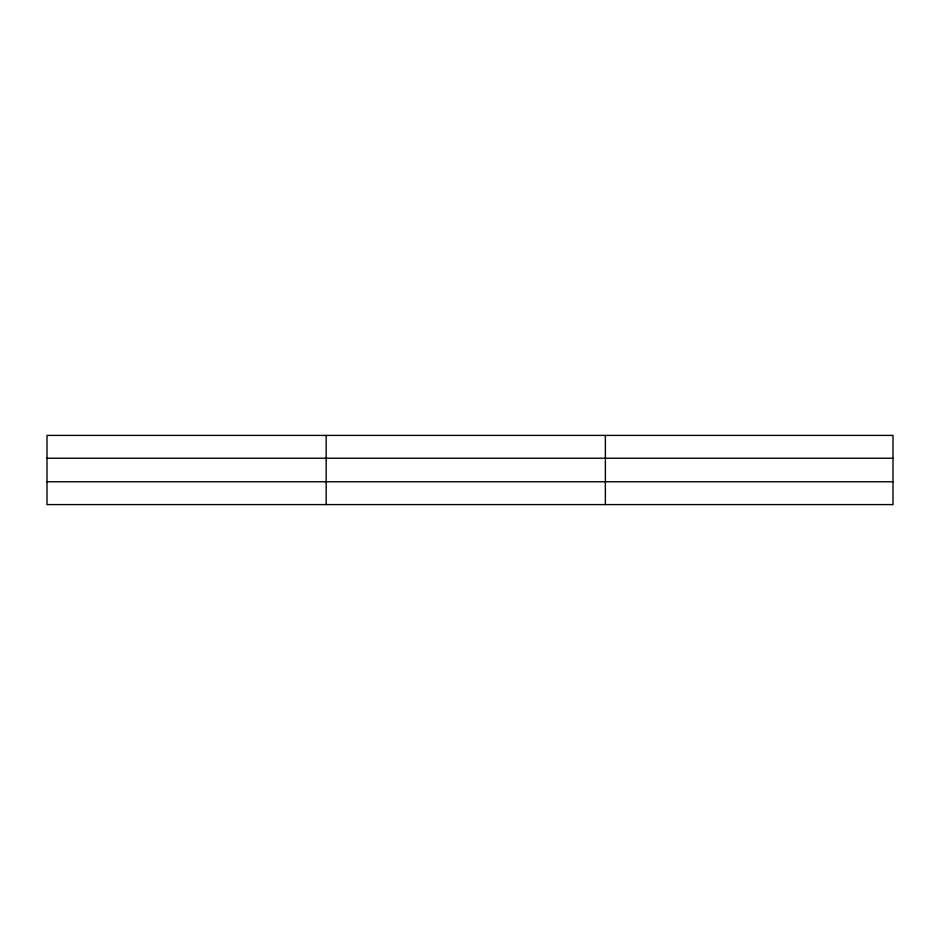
<?xml version="1.0" encoding="UTF-8"?>
<svg xmlns="http://www.w3.org/2000/svg" width="940" height="940" viewBox="0 0 940 940"><rect width="100%" height="100%" fill="white"/><g stroke="black" fill="none" stroke-linecap="round" stroke-linejoin="round"><path stroke-width="1.41" d="M326.18 435.408L326.18 504.592M605.36 435.408L605.36 504.592M893 458.238L893 435.408L47 435.408L47 504.592L893 504.592L893 458.238L47 458.238M47 481.762L893 481.762"/></g></svg>
